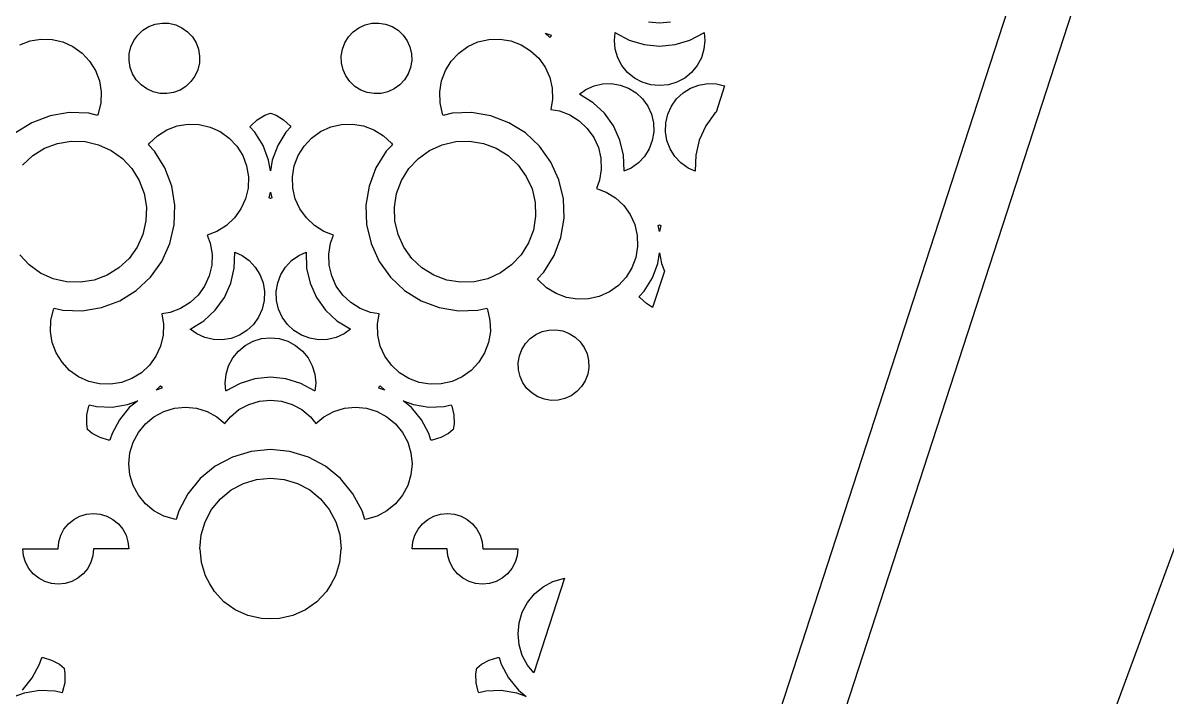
# Model space of a CAD drawing. Header units: metres. Extents: x 20 to 1108, y 20 to 485.
# Drawn here: x 111.4 to 167.3, y 418.8 to 451.7 of the extents above; entities that cross this region are included whole.
import ezdxf

# ---------------------------------------------------------------- set-up
doc = ezdxf.new("R2010")
doc.units = ezdxf.units.M

msp = doc.modelspace()

# ---------------------------------------------------------------- linework, layer by layer
for p, q in [((95, 253.826), (170, 484.652)), ((173.154, 484.652), (98.1544, 253.826)), ((117.271, 451.325), (117.559, 451.504)), ((117.559, 451.504), (117.875, 451.623)), ((117.875, 451.623), (118.208, 451.679)), ((118.208, 451.679), (118.548, 451.668)), ((118.548, 451.668), (118.876, 451.591)), ((118.876, 451.591), (119.183, 451.451)), ((119.183, 451.451), (119.46, 451.253)), ((127.541, 451.254), (127.818, 451.452)), ((127.818, 451.452), (128.124, 451.591)), ((128.124, 451.591), (128.452, 451.667)), ((128.452, 451.667), (128.792, 451.679)), ((128.792, 451.679), (129.125, 451.623)), ((129.125, 451.623), (129.441, 451.504)), ((129.441, 451.504), (129.729, 451.324)), ((142.5, 451.667), (141.961, 451.72)), ((143.039, 451.721), (142.5, 451.667)), ((111.259, 450.617), (111.766, 450.808)), ((111.766, 450.808), (112.299, 450.896)), ((112.299, 450.896), (112.842, 450.878)), ((112.842, 450.878), (113.368, 450.755)), ((116.688, 450.512), (116.828, 450.82)), ((116.828, 450.82), (117.025, 451.095)), ((117.025, 451.095), (117.271, 451.325)), ((119.46, 451.253), (119.691, 451.007)), ((119.691, 451.007), (119.87, 450.719)), ((127.13, 450.719), (127.31, 451.008)), ((127.31, 451.008), (127.541, 451.254)), ((129.729, 451.324), (129.977, 451.094)), ((129.977, 451.094), (130.172, 450.819)), ((130.172, 450.819), (130.312, 450.511)), ((133.632, 450.755), (134.157, 450.877)), ((134.157, 450.877), (134.701, 450.896)), ((134.701, 450.896), (135.233, 450.807)), ((135.233, 450.807), (135.741, 450.616)), ((136.917, 451.179), (137.203, 451.092)), ((137.137, 450.973), (136.917, 451.179)), ((137.194, 451.017), (137.137, 450.973)), ((137.197, 451.025), (137.194, 451.017)), ((137.203, 451.092), (137.197, 451.025)), ((140.291, 450.833), (140.329, 451.22)), ((140.334, 450.402), (140.291, 450.833)), ((140.329, 451.22), (140.346, 451.206)), ((140.346, 451.206), (141.017, 450.848)), ((141.017, 450.848), (141.744, 450.628)), ((143.256, 450.628), (143.983, 450.848)), ((143.983, 450.848), (144.653, 451.206)), ((144.653, 451.206), (144.67, 451.22)), ((144.709, 450.832), (144.666, 450.402)), ((144.67, 451.22), (144.709, 450.832)), ((113.368, 450.755), (113.862, 450.531)), ((113.862, 450.531), (114.303, 450.216)), ((116.611, 450.184), (116.688, 450.512)), ((119.87, 450.719), (119.989, 450.402)), ((119.989, 450.402), (120.044, 450.069)), ((126.956, 450.069), (127.011, 450.403)), ((127.011, 450.403), (127.13, 450.719)), ((130.312, 450.511), (130.388, 450.183)), ((132.698, 450.216), (133.138, 450.53)), ((133.138, 450.53), (133.632, 450.755)), ((135.741, 450.616), (136.202, 450.329)), ((136.202, 450.329), (136.596, 449.96)), ((140.458, 449.988), (140.334, 450.402)), ((141.744, 450.628), (142.5, 450.553)), ((142.5, 450.553), (143.256, 450.628)), ((144.666, 450.402), (144.541, 449.988)), ((114.303, 450.216), (114.673, 449.821)), ((114.673, 449.821), (114.959, 449.361)), ((116.601, 449.845), (116.611, 450.184)), ((116.655, 449.511), (116.601, 449.845)), ((120.033, 449.731), (119.957, 449.402)), ((120.044, 450.069), (120.033, 449.731)), ((126.968, 449.732), (126.956, 450.069)), ((127.044, 449.402), (126.968, 449.732)), ((130.4, 449.844), (130.345, 449.51)), ((130.388, 450.183), (130.4, 449.844)), ((132.042, 449.361), (132.328, 449.821)), ((132.328, 449.821), (132.698, 450.216)), ((136.596, 449.96), (136.911, 449.521)), ((140.662, 449.606), (140.458, 449.988)), ((144.541, 449.988), (144.337, 449.606)), ((114.959, 449.361), (115.148, 448.854)), ((116.774, 449.194), (116.655, 449.511)), ((116.953, 448.906), (116.774, 449.194)), ((119.957, 449.402), (119.817, 449.094)), ((127.184, 449.095), (127.044, 449.402)), ((130.226, 449.194), (130.047, 448.906)), ((130.345, 449.51), (130.226, 449.194)), ((131.852, 448.854), (132.042, 449.361)), ((136.911, 449.521), (137.135, 449.027)), ((140.938, 449.271), (140.662, 449.606)), ((141.271, 448.996), (140.938, 449.271)), ((144.062, 449.271), (143.728, 448.996)), ((144.337, 449.606), (144.062, 449.271)), ((115.148, 448.854), (115.237, 448.32)), ((117.185, 448.66), (116.953, 448.906)), ((117.463, 448.461), (117.185, 448.66)), ((119.373, 448.588), (119.086, 448.409)), ((119.62, 448.819), (119.373, 448.588)), ((119.817, 449.094), (119.62, 448.819)), ((127.38, 448.819), (127.184, 449.095)), ((127.627, 448.589), (127.38, 448.819)), ((127.914, 448.41), (127.627, 448.589)), ((129.816, 448.659), (129.541, 448.463)), ((130.047, 448.906), (129.816, 448.659)), ((131.763, 448.32), (131.852, 448.854)), ((137.135, 449.027), (137.258, 448.499)), ((138.903, 448.429), (139.298, 448.608)), ((139.298, 448.608), (139.719, 448.706)), ((139.719, 448.706), (140.152, 448.721)), ((140.152, 448.721), (140.58, 448.651)), ((140.58, 448.651), (140.985, 448.497)), ((141.654, 448.792), (141.271, 448.996)), ((142.068, 448.666), (141.654, 448.792)), ((142.5, 448.624), (142.068, 448.666)), ((142.931, 448.667), (142.5, 448.624)), ((143.345, 448.792), (142.931, 448.667)), ((143.728, 448.996), (143.345, 448.792)), ((144.015, 448.498), (144.42, 448.652)), ((144.42, 448.652), (144.848, 448.721)), ((144.848, 448.721), (145.281, 448.707)), ((145.673, 448.614), (145.258, 447.335)), ((145.281, 448.707), (145.673, 448.614)), ((115.237, 448.32), (115.22, 447.777)), ((117.769, 448.322), (117.463, 448.461)), ((118.097, 448.246), (117.769, 448.322)), ((118.436, 448.236), (118.097, 448.246)), ((118.77, 448.29), (118.436, 448.236)), ((119.086, 448.409), (118.77, 448.29)), ((128.23, 448.29), (127.914, 448.41)), ((128.564, 448.235), (128.23, 448.29)), ((128.903, 448.246), (128.564, 448.235)), ((129.231, 448.323), (128.903, 448.246)), ((129.541, 448.463), (129.231, 448.323)), ((131.781, 447.777), (131.763, 448.32)), ((137.258, 448.499), (137.276, 447.957)), ((138.587, 448.203), (138.903, 448.429)), ((138.608, 448.194), (138.587, 448.203)), ((139.254, 447.793), (138.608, 448.194)), ((140.985, 448.497), (141.354, 448.269)), ((141.354, 448.269), (141.669, 447.973)), ((143.331, 447.973), (143.646, 448.269)), ((143.646, 448.269), (144.015, 448.498)), ((115.22, 447.777), (115.097, 447.252)), ((131.903, 447.251), (131.781, 447.777)), ((137.276, 447.957), (137.192, 447.455)), ((137.192, 447.455), (137.607, 447.387)), ((139.808, 447.274), (139.254, 447.793)), ((141.669, 447.973), (141.921, 447.621)), ((141.921, 447.621), (142.1, 447.226)), ((142.9, 447.227), (143.079, 447.621)), ((143.079, 447.621), (143.331, 447.973)), ((112.745, 447.151), (111.856, 446.816)), ((113.683, 447.305), (112.745, 447.151)), ((114.632, 447.275), (113.683, 447.305)), ((115.062, 447.174), (114.632, 447.275)), ((115.097, 447.252), (115.062, 447.174)), ((122.543, 446.66), (122.858, 446.955)), ((122.858, 446.955), (123.227, 447.185)), ((123.227, 447.185), (123.501, 447.288)), ((123.501, 447.288), (123.773, 447.186)), ((123.773, 447.186), (124.143, 446.956)), ((124.143, 446.956), (124.458, 446.66)), ((131.938, 447.173), (131.903, 447.251)), ((132.368, 447.274), (131.938, 447.173)), ((133.317, 447.305), (132.368, 447.274)), ((134.254, 447.15), (133.317, 447.305)), ((135.144, 446.816), (134.254, 447.15)), ((137.607, 447.387), (138.115, 447.195)), ((138.115, 447.195), (138.576, 446.909)), ((138.576, 446.909), (138.971, 446.538)), ((140.25, 446.656), (139.808, 447.274)), ((142.1, 447.226), (142.198, 446.805)), ((142.802, 446.806), (142.9, 447.227)), ((145.191, 447.274), (144.749, 446.656)), ((145.258, 447.335), (145.191, 447.274)), ((111.856, 446.816), (111.051, 446.315)), ((117.986, 446.18), (118.447, 446.466)), ((118.447, 446.466), (118.954, 446.657)), ((118.954, 446.657), (119.487, 446.745)), ((119.487, 446.745), (120.029, 446.729)), ((120.029, 446.729), (120.557, 446.605)), ((120.557, 446.605), (121.05, 446.381)), ((121.05, 446.381), (121.49, 446.066)), ((122.503, 446.606), (122.543, 446.66)), ((122.744, 446.348), (122.503, 446.606)), ((123.146, 445.703), (122.744, 446.348)), ((124.256, 446.349), (123.854, 445.703)), ((124.497, 446.607), (124.256, 446.349)), ((124.458, 446.66), (124.497, 446.607)), ((125.511, 446.067), (125.95, 446.382)), ((125.95, 446.382), (126.444, 446.606)), ((126.444, 446.606), (126.971, 446.728)), ((126.971, 446.728), (127.513, 446.745)), ((127.513, 446.745), (128.046, 446.657)), ((128.046, 446.657), (128.554, 446.467)), ((128.554, 446.467), (129.015, 446.18)), ((135.949, 446.315), (135.144, 446.816)), ((138.971, 446.538), (139.285, 446.1)), ((140.563, 445.964), (140.25, 446.656)), ((142.212, 446.371), (142.143, 445.945)), ((142.198, 446.805), (142.212, 446.371)), ((142.788, 446.371), (142.802, 446.806)), ((142.857, 445.945), (142.788, 446.371)), ((144.749, 446.656), (144.437, 445.965)), ((112.472, 445.569), (113.105, 445.808)), ((113.105, 445.808), (113.773, 445.917)), ((113.773, 445.917), (114.451, 445.895)), ((114.451, 445.895), (115.109, 445.741)), ((117.542, 445.741), (117.592, 445.811)), ((117.592, 445.811), (117.986, 446.18)), ((121.49, 446.066), (121.86, 445.671)), ((125.141, 445.672), (125.511, 446.067)), ((129.015, 446.18), (129.408, 445.811)), ((129.408, 445.811), (129.458, 445.742)), ((131.892, 445.741), (132.549, 445.895)), ((132.549, 445.895), (133.227, 445.917)), ((133.227, 445.917), (133.895, 445.807)), ((133.895, 445.807), (134.528, 445.568)), ((136.644, 445.664), (135.949, 446.315)), ((139.285, 446.1), (139.509, 445.606)), ((140.736, 445.224), (140.563, 445.964)), ((142.143, 445.945), (141.989, 445.539)), ((143.011, 445.539), (142.857, 445.945)), ((144.437, 445.965), (144.263, 445.225)), ((111.403, 444.747), (111.896, 445.21)), ((111.896, 445.21), (112.472, 445.569)), ((115.109, 445.741), (115.725, 445.463)), ((115.725, 445.463), (116.278, 445.067)), ((117.845, 445.419), (117.542, 445.741)), ((118.346, 444.612), (117.845, 445.419)), ((121.86, 445.671), (122.146, 445.21)), ((122.146, 445.21), (122.337, 444.703)), ((123.413, 444.992), (123.146, 445.703)), ((123.854, 445.703), (123.587, 444.993)), ((124.663, 444.704), (124.854, 445.21)), ((124.854, 445.21), (125.141, 445.672)), ((129.156, 445.42), (128.654, 444.613)), ((129.458, 445.742), (129.156, 445.42)), ((130.723, 445.068), (131.272, 445.461)), ((131.272, 445.461), (131.892, 445.741)), ((134.528, 445.568), (135.104, 445.21)), ((135.104, 445.21), (135.598, 444.747)), ((137.196, 444.893), (136.644, 445.664)), ((139.509, 445.606), (139.632, 445.079)), ((140.762, 444.465), (140.736, 445.224)), ((141.989, 445.539), (141.761, 445.171)), ((143.239, 445.171), (143.011, 445.539)), ((144.263, 445.225), (144.238, 444.465)), ((116.278, 445.067), (116.74, 444.572)), ((122.337, 444.703), (122.426, 444.169)), ((123.5, 444.47), (123.413, 444.992)), ((123.587, 444.993), (123.5, 444.47)), ((124.574, 444.17), (124.663, 444.704)), ((130.261, 444.573), (130.723, 445.068)), ((135.598, 444.747), (135.991, 444.197)), ((137.587, 444.028), (137.196, 444.893)), ((139.632, 445.079), (139.649, 444.537)), ((141.465, 444.856), (141.112, 444.604)), ((141.761, 445.171), (141.465, 444.856)), ((143.535, 444.856), (143.239, 445.171)), ((143.887, 444.604), (143.535, 444.856)), ((116.74, 444.572), (117.098, 443.998)), ((118.68, 443.724), (118.346, 444.612)), ((122.426, 444.169), (122.408, 443.627)), ((124.593, 443.627), (124.574, 444.17)), ((128.654, 444.613), (128.32, 443.724)), ((129.902, 443.998), (130.261, 444.573)), ((135.991, 444.197), (136.271, 443.58)), ((139.649, 444.537), (139.562, 444.003)), ((141.112, 444.604), (140.758, 444.443)), ((140.758, 444.443), (140.762, 444.465)), ((144.242, 444.443), (143.887, 444.604)), ((144.238, 444.465), (144.242, 444.443)), ((117.098, 443.998), (117.337, 443.363)), ((118.835, 442.786), (118.68, 443.724)), ((122.408, 443.627), (122.285, 443.102)), ((124.715, 443.102), (124.593, 443.627)), ((128.32, 443.724), (128.165, 442.787)), ((129.663, 443.364), (129.902, 443.998)), ((136.271, 443.58), (136.424, 442.922)), ((137.804, 443.103), (137.587, 444.028)), ((139.562, 444.003), (139.413, 443.609)), ((139.413, 443.609), (139.891, 443.429)), ((117.337, 443.363), (117.446, 442.695)), ((122.285, 443.102), (122.062, 442.608)), ((123.433, 443.14), (123.5, 443.429)), ((123.499, 443.111), (123.433, 443.14)), ((123.507, 443.111), (123.499, 443.111)), ((123.5, 443.429), (123.567, 443.141)), ((123.567, 443.141), (123.507, 443.111)), ((124.939, 442.608), (124.715, 443.102)), ((129.553, 442.696), (129.663, 443.364)), ((137.835, 442.154), (137.804, 443.103)), ((139.891, 443.429), (140.351, 443.143)), ((140.351, 443.143), (140.746, 442.773)), ((117.446, 442.695), (117.425, 442.019)), ((118.805, 441.838), (118.835, 442.786)), ((122.062, 442.608), (121.746, 442.168)), ((125.254, 442.168), (124.939, 442.608)), ((128.165, 442.787), (128.196, 441.839)), ((129.576, 442.02), (129.553, 442.696)), ((136.424, 442.922), (136.447, 442.245)), ((140.746, 442.773), (141.061, 442.334)), ((117.425, 442.019), (117.271, 441.361)), ((121.746, 442.168), (121.352, 441.797)), ((125.649, 441.798), (125.254, 442.168)), ((129.729, 441.361), (129.576, 442.02)), ((136.447, 442.245), (136.337, 441.577)), ((137.68, 441.217), (137.835, 442.154)), ((141.061, 442.334), (141.285, 441.839)), ((117.271, 441.361), (116.992, 440.743)), ((118.588, 440.912), (118.805, 441.838)), ((120.891, 441.512), (120.413, 441.332)), ((120.413, 441.332), (120.562, 440.938)), ((121.352, 441.797), (120.891, 441.512)), ((126.109, 441.512), (125.649, 441.798)), ((126.587, 441.333), (126.109, 441.512)), ((126.438, 440.939), (126.587, 441.333)), ((128.196, 441.839), (128.413, 440.913)), ((130.009, 440.743), (129.729, 441.361)), ((136.337, 441.577), (136.098, 440.944)), ((141.285, 441.839), (141.407, 441.314)), ((141.407, 441.314), (141.426, 440.771)), ((142.433, 441.801), (142.493, 441.829)), ((142.5, 441.512), (142.433, 441.801)), ((142.493, 441.829), (142.501, 441.831)), ((142.567, 441.802), (142.5, 441.512)), ((142.501, 441.831), (142.567, 441.802)), ((116.992, 440.743), (116.598, 440.194)), ((118.197, 440.048), (118.588, 440.912)), ((120.562, 440.938), (120.649, 440.402)), ((126.351, 440.403), (126.438, 440.939)), ((128.413, 440.913), (128.804, 440.048)), ((130.402, 440.194), (130.009, 440.743)), ((136.098, 440.944), (135.74, 440.368)), ((137.346, 440.328), (137.68, 441.217)), ((141.426, 440.771), (141.337, 440.237)), ((111.722, 439.875), (111.26, 440.368)), ((116.598, 440.194), (116.104, 439.731)), ((120.649, 440.402), (120.633, 439.861)), ((121.737, 439.716), (121.762, 440.476)), ((121.762, 440.476), (121.758, 440.498)), ((121.758, 440.498), (122.113, 440.337)), ((122.113, 440.337), (122.465, 440.085)), ((124.536, 440.086), (124.888, 440.338)), ((124.888, 440.338), (125.242, 440.498)), ((125.242, 440.498), (125.238, 440.477)), ((125.238, 440.477), (125.264, 439.717)), ((126.368, 439.861), (126.351, 440.403)), ((130.896, 439.732), (130.402, 440.194)), ((135.74, 440.368), (135.277, 439.874)), ((136.844, 439.522), (137.346, 440.328)), ((141.337, 440.237), (141.146, 439.731)), ((142.413, 439.948), (142.5, 440.471)), ((142.5, 440.471), (142.587, 439.949)), ((112.275, 439.478), (111.722, 439.875)), ((116.104, 439.731), (115.528, 439.373)), ((117.644, 439.277), (118.197, 440.048)), ((120.633, 439.861), (120.509, 439.335)), ((121.563, 438.977), (121.737, 439.716)), ((122.465, 440.085), (122.761, 439.77)), ((122.761, 439.77), (122.989, 439.402)), ((124.011, 439.402), (124.24, 439.771)), ((124.24, 439.771), (124.536, 440.086)), ((125.264, 439.717), (125.437, 438.977)), ((126.491, 439.336), (126.368, 439.861)), ((128.804, 440.048), (129.356, 439.277)), ((131.472, 439.374), (130.896, 439.732)), ((135.277, 439.874), (134.728, 439.48)), ((141.146, 439.731), (140.86, 439.27)), ((142.146, 439.238), (142.413, 439.948)), ((142.587, 439.949), (142.732, 439.563)), ((112.891, 439.199), (112.275, 439.478)), ((113.549, 439.046), (112.891, 439.199)), ((114.895, 439.134), (114.227, 439.025)), ((115.528, 439.373), (114.895, 439.134)), ((116.949, 438.626), (117.644, 439.277)), ((120.509, 439.335), (120.286, 438.841)), ((122.989, 439.402), (123.143, 438.995)), ((123.857, 438.997), (124.011, 439.402)), ((126.715, 438.841), (126.491, 439.336)), ((129.356, 439.277), (130.051, 438.627)), ((132.105, 439.134), (131.472, 439.374)), ((132.773, 439.025), (132.105, 439.134)), ((134.108, 439.2), (133.451, 439.047)), ((134.728, 439.48), (134.108, 439.2)), ((136.542, 439.199), (136.844, 439.522)), ((136.592, 439.131), (136.542, 439.199)), ((136.985, 438.762), (136.592, 439.131)), ((140.86, 439.27), (140.49, 438.875)), ((141.744, 438.593), (142.146, 439.238)), ((142.732, 439.563), (142.158, 437.798)), ((114.227, 439.025), (113.549, 439.046)), ((116.144, 438.125), (116.949, 438.626)), ((120.286, 438.841), (119.971, 438.402)), ((121.251, 438.284), (121.563, 438.977)), ((123.143, 438.995), (123.212, 438.569)), ((123.212, 438.569), (123.198, 438.136)), ((123.788, 438.57), (123.857, 438.997)), ((123.802, 438.137), (123.788, 438.57)), ((125.437, 438.977), (125.75, 438.284)), ((127.029, 438.402), (126.715, 438.841)), ((130.051, 438.627), (130.856, 438.126)), ((133.451, 439.047), (132.773, 439.025)), ((137.446, 438.475), (136.985, 438.762)), ((140.05, 438.56), (139.556, 438.336)), ((140.49, 438.875), (140.05, 438.56)), ((141.503, 438.335), (141.744, 438.593)), ((115.255, 437.791), (116.144, 438.125)), ((119.576, 438.031), (119.115, 437.745)), ((119.971, 438.402), (119.576, 438.031)), ((120.809, 437.667), (121.251, 438.284)), ((123.198, 438.136), (123.1, 437.715)), ((123.9, 437.715), (123.802, 438.137)), ((125.75, 438.284), (126.192, 437.668)), ((127.424, 438.032), (127.029, 438.402)), ((127.885, 437.746), (127.424, 438.032)), ((130.856, 438.126), (131.746, 437.791)), ((137.954, 438.283), (137.446, 438.475)), ((138.487, 438.195), (137.954, 438.283)), ((139.029, 438.213), (138.487, 438.195)), ((139.556, 438.336), (139.029, 438.213)), ((141.542, 438.28), (141.503, 438.335)), ((141.857, 437.985), (141.542, 438.28)), ((142.158, 437.798), (141.857, 437.985)), ((112.78, 437.163), (112.903, 437.69)), ((112.903, 437.69), (112.938, 437.768)), ((112.938, 437.768), (113.368, 437.667)), ((113.368, 437.667), (114.317, 437.636)), ((114.317, 437.636), (115.255, 437.791)), ((118.607, 437.554), (118.192, 437.486)), ((118.192, 437.486), (118.275, 436.984)), ((119.115, 437.745), (118.607, 437.554)), ((120.254, 437.148), (120.809, 437.667)), ((123.1, 437.715), (122.921, 437.319)), ((124.079, 437.319), (123.9, 437.715)), ((126.192, 437.668), (126.746, 437.149)), ((128.393, 437.555), (127.885, 437.746)), ((128.808, 437.486), (128.393, 437.555)), ((128.724, 436.984), (128.808, 437.486)), ((131.746, 437.791), (132.683, 437.637)), ((132.683, 437.637), (133.632, 437.667)), ((133.632, 437.667), (134.062, 437.768)), ((134.062, 437.768), (134.097, 437.69)), ((134.097, 437.69), (134.219, 437.164)), ((112.763, 436.62), (112.78, 437.163)), ((118.275, 436.984), (118.259, 436.442)), ((119.608, 436.746), (120.254, 437.148)), ((122.67, 436.969), (122.354, 436.672)), ((122.921, 437.319), (122.67, 436.969)), ((124.331, 436.969), (124.079, 437.319)), ((124.646, 436.673), (124.331, 436.969)), ((126.746, 437.149), (127.392, 436.746)), ((128.742, 436.443), (128.724, 436.984)), ((134.219, 437.164), (134.237, 436.621)), ((112.852, 436.087), (112.763, 436.62)), ((118.259, 436.442), (118.136, 435.914)), ((119.587, 436.737), (119.608, 436.746)), ((119.903, 436.512), (119.587, 436.737)), ((120.299, 436.333), (119.903, 436.512)), ((120.719, 436.234), (120.299, 436.333)), ((121.58, 436.29), (121.152, 436.221)), ((121.985, 436.444), (121.58, 436.29)), ((122.354, 436.672), (121.985, 436.444)), ((122.655, 436.15), (123.069, 436.275)), ((123.069, 436.275), (123.5, 436.317)), ((123.5, 436.317), (123.932, 436.276)), ((123.932, 436.276), (124.346, 436.15)), ((125.015, 436.444), (124.646, 436.673)), ((125.42, 436.291), (125.015, 436.444)), ((125.848, 436.22), (125.42, 436.291)), ((126.702, 436.334), (126.281, 436.236)), ((127.097, 436.512), (126.702, 436.334)), ((127.413, 436.738), (127.097, 436.512)), ((127.392, 436.746), (127.413, 436.738)), ((128.865, 435.915), (128.742, 436.443)), ((134.237, 436.621), (134.148, 436.088)), ((135.954, 436.035), (136.185, 436.282)), ((136.185, 436.282), (136.459, 436.478)), ((136.459, 436.478), (136.769, 436.617)), ((136.769, 436.617), (137.097, 436.694)), ((137.097, 436.694), (137.436, 436.706)), ((137.436, 436.706), (137.77, 436.651)), ((137.77, 436.651), (138.086, 436.531)), ((138.086, 436.531), (138.373, 436.352)), ((138.373, 436.352), (138.62, 436.121)), ((113.041, 435.581), (112.852, 436.087)), ((118.136, 435.914), (117.911, 435.42)), ((121.152, 436.221), (120.719, 436.234)), ((121.938, 435.671), (122.272, 435.944)), ((122.272, 435.944), (122.655, 436.15)), ((124.346, 436.15), (124.729, 435.944)), ((124.729, 435.944), (125.062, 435.67)), ((126.281, 436.236), (125.848, 436.22)), ((129.089, 435.421), (128.865, 435.915)), ((134.148, 436.088), (133.958, 435.581)), ((135.655, 435.432), (135.774, 435.747)), ((135.774, 435.747), (135.954, 436.035)), ((138.62, 436.121), (138.816, 435.847)), ((138.816, 435.847), (138.956, 435.538)), ((113.327, 435.12), (113.041, 435.581)), ((117.911, 435.42), (117.597, 434.981)), ((121.459, 434.953), (121.664, 435.336)), ((121.664, 435.336), (121.938, 435.671)), ((125.062, 435.67), (125.338, 435.335)), ((125.338, 435.335), (125.542, 434.953)), ((129.404, 434.982), (129.089, 435.421)), ((133.958, 435.581), (133.673, 435.12)), ((135.6, 435.098), (135.655, 435.432)), ((138.956, 435.538), (139.032, 435.21)), ((139.032, 435.21), (139.044, 434.872)), ((113.697, 434.725), (113.327, 435.12)), ((114.138, 434.409), (113.697, 434.725)), ((117.202, 434.611), (116.741, 434.324)), ((117.597, 434.981), (117.202, 434.611)), ((121.334, 434.539), (121.459, 434.953)), ((125.542, 434.953), (125.666, 434.539)), ((129.798, 434.611), (129.404, 434.982)), ((130.259, 434.324), (129.798, 434.611)), ((133.302, 434.726), (132.862, 434.41)), ((133.673, 435.12), (133.302, 434.726)), ((135.612, 434.758), (135.6, 435.098)), ((135.688, 434.43), (135.612, 434.758)), ((139.044, 434.872), (138.989, 434.538)), ((114.632, 434.186), (114.138, 434.409)), ((115.158, 434.063), (114.632, 434.186)), ((115.701, 434.046), (115.158, 434.063)), ((116.234, 434.134), (115.701, 434.046)), ((116.741, 434.324), (116.234, 434.134)), ((121.291, 434.109), (121.334, 434.539)), ((121.33, 433.721), (121.291, 434.109)), ((122.017, 434.093), (121.347, 433.735)), ((122.744, 434.314), (122.017, 434.093)), ((123.5, 434.388), (122.744, 434.314)), ((124.256, 434.314), (123.5, 434.388)), ((124.983, 434.093), (124.256, 434.314)), ((125.654, 433.735), (124.983, 434.093)), ((125.666, 434.539), (125.709, 434.108)), ((125.709, 434.108), (125.671, 433.721)), ((130.767, 434.134), (130.259, 434.324)), ((131.299, 434.046), (130.767, 434.134)), ((131.843, 434.065), (131.299, 434.046)), ((132.368, 434.187), (131.843, 434.065)), ((132.862, 434.41), (132.368, 434.187)), ((135.828, 434.121), (135.688, 434.43)), ((136.023, 433.847), (135.828, 434.121)), ((138.87, 434.222), (138.691, 433.935)), ((138.989, 434.538), (138.87, 434.222)), ((117.919, 433.763), (118.137, 433.967)), ((118.204, 433.85), (117.919, 433.763)), ((118.137, 433.967), (118.195, 433.923)), ((118.195, 433.923), (118.197, 433.917)), ((118.197, 433.917), (118.204, 433.85)), ((121.347, 433.735), (121.33, 433.721)), ((125.671, 433.721), (125.654, 433.735)), ((128.797, 433.85), (128.803, 433.917)), ((129.083, 433.763), (128.797, 433.85)), ((128.803, 433.917), (128.806, 433.924)), ((128.806, 433.924), (128.863, 433.968)), ((128.863, 433.968), (129.083, 433.763)), ((136.271, 433.616), (136.023, 433.847)), ((136.559, 433.438), (136.271, 433.616)), ((138.182, 433.489), (137.876, 433.351)), ((138.46, 433.688), (138.182, 433.489)), ((138.691, 433.935), (138.46, 433.688)), ((114.544, 432.557), (114.643, 432.977)), ((114.643, 432.977), (114.67, 433.038)), ((114.67, 433.038), (115.014, 432.958)), ((115.014, 432.958), (115.773, 432.934)), ((115.773, 432.934), (116.522, 433.058)), ((116.522, 433.058), (117.021, 433.245)), ((117.021, 433.245), (116.609, 432.907)), ((118.812, 432.875), (119.351, 432.928)), ((119.351, 432.928), (119.89, 432.875)), ((121.966, 432.809), (122.443, 433.064)), ((122.443, 433.064), (122.961, 433.221)), ((122.961, 433.221), (123.5, 433.274)), ((123.5, 433.274), (124.039, 433.221)), ((124.039, 433.221), (124.557, 433.064)), ((124.557, 433.064), (125.035, 432.809)), ((127.11, 432.875), (127.649, 432.928)), ((127.649, 432.928), (128.189, 432.875)), ((130.392, 432.907), (129.979, 433.245)), ((129.979, 433.245), (130.478, 433.058)), ((130.478, 433.058), (131.228, 432.934)), ((131.228, 432.934), (131.987, 432.959)), ((131.987, 432.959), (132.33, 433.039)), ((132.33, 433.039), (132.358, 432.977)), ((132.358, 432.977), (132.455, 432.557)), ((136.875, 433.318), (136.559, 433.438)), ((137.208, 433.262), (136.875, 433.318)), ((137.548, 433.274), (137.208, 433.262)), ((137.876, 433.351), (137.548, 433.274)), ((114.53, 432.122), (114.544, 432.557)), ((116.609, 432.907), (116.128, 432.32)), ((117.397, 432.119), (117.815, 432.463)), ((117.815, 432.463), (118.294, 432.718)), ((118.294, 432.718), (118.812, 432.875)), ((119.89, 432.875), (120.408, 432.718)), ((120.408, 432.718), (120.886, 432.463)), ((120.886, 432.463), (121.28, 432.139)), ((121.28, 432.139), (121.547, 432.465)), ((121.547, 432.465), (121.966, 432.809)), ((125.035, 432.809), (125.454, 432.464)), ((125.454, 432.464), (125.721, 432.139)), ((125.721, 432.139), (126.114, 432.463)), ((126.114, 432.463), (126.593, 432.718)), ((126.593, 432.718), (127.11, 432.875)), ((128.189, 432.875), (128.706, 432.718)), ((128.706, 432.718), (129.186, 432.463)), ((129.186, 432.463), (129.604, 432.118)), ((130.873, 432.32), (130.392, 432.907)), ((132.455, 432.557), (132.471, 432.123)), ((114.577, 431.834), (114.53, 432.122)), ((114.803, 431.65), (114.577, 431.834)), ((116.128, 432.32), (115.77, 431.65)), ((117.055, 431.701), (117.397, 432.119)), ((129.604, 432.118), (129.946, 431.7)), ((131.23, 431.65), (130.873, 432.32)), ((132.423, 431.835), (132.197, 431.65)), ((132.471, 432.123), (132.423, 431.835)), ((115.187, 431.444), (114.803, 431.65)), ((115.6, 431.319), (115.187, 431.444)), ((115.667, 431.313), (115.6, 431.319)), ((115.77, 431.65), (115.667, 431.313)), ((116.798, 431.223), (117.055, 431.701)), ((129.946, 431.7), (130.202, 431.223)), ((131.334, 431.313), (131.23, 431.65)), ((131.4, 431.319), (131.334, 431.313)), ((131.814, 431.444), (131.4, 431.319)), ((132.197, 431.65), (131.814, 431.444)), ((116.589, 430.166), (116.641, 430.705)), ((116.641, 430.705), (116.798, 431.223)), ((122.556, 430.768), (121.646, 430.492)), ((123.5, 430.861), (122.556, 430.768)), ((124.444, 430.768), (123.5, 430.861)), ((125.354, 430.492), (124.444, 430.768)), ((130.202, 431.223), (130.359, 430.705)), ((130.359, 430.705), (130.412, 430.165)), ((116.642, 429.627), (116.589, 430.166)), ((121.646, 430.492), (120.809, 430.044)), ((126.192, 430.044), (125.354, 430.492)), ((130.412, 430.165), (130.359, 429.627)), ((116.798, 429.109), (116.642, 429.627)), ((120.809, 430.044), (120.074, 429.443)), ((126.926, 429.443), (126.192, 430.044)), ((130.359, 429.627), (130.202, 429.109)), ((117.054, 428.631), (116.798, 429.109)), ((120.074, 429.443), (119.473, 428.708)), ((121.581, 428.888), (122.179, 429.207)), ((122.179, 429.207), (122.827, 429.403)), ((122.827, 429.403), (123.5, 429.47)), ((123.5, 429.47), (124.174, 429.404)), ((124.174, 429.404), (124.821, 429.207)), ((124.821, 429.207), (125.419, 428.888)), ((127.528, 428.708), (126.926, 429.443)), ((130.202, 429.109), (129.946, 428.631)), ((117.397, 428.213), (117.054, 428.631)), ((119.473, 428.708), (119.024, 427.871)), ((120.629, 427.936), (121.059, 428.459)), ((121.059, 428.459), (121.581, 428.888)), ((125.419, 428.888), (125.942, 428.459)), ((125.942, 428.459), (126.372, 427.935)), ((127.977, 427.871), (127.528, 428.708)), ((129.946, 428.631), (129.604, 428.213)), ((164.557, 417.697), (168.667, 428.866)), ((117.815, 427.869), (117.397, 428.213)), ((120.31, 427.337), (120.629, 427.936)), ((126.372, 427.935), (126.691, 427.337)), ((129.604, 428.213), (129.186, 427.869)), ((113.636, 427.236), (113.896, 427.45)), ((113.896, 427.45), (114.196, 427.611)), ((114.196, 427.611), (114.519, 427.708)), ((114.519, 427.708), (114.855, 427.741)), ((114.855, 427.741), (115.192, 427.708)), ((115.192, 427.708), (115.515, 427.611)), ((115.515, 427.611), (115.814, 427.45)), ((115.814, 427.45), (116.076, 427.236)), ((118.294, 427.613), (117.815, 427.869)), ((118.812, 427.456), (118.294, 427.613)), ((118.896, 427.449), (118.812, 427.456)), ((119.024, 427.871), (118.896, 427.449)), ((120.112, 426.691), (120.31, 427.337)), ((126.691, 427.337), (126.888, 426.691)), ((128.104, 427.449), (127.977, 427.871)), ((128.189, 427.457), (128.104, 427.449)), ((128.706, 427.613), (128.189, 427.457)), ((129.186, 427.869), (128.706, 427.613)), ((130.926, 427.236), (131.187, 427.45)), ((131.187, 427.45), (131.485, 427.611)), ((131.485, 427.611), (131.809, 427.708)), ((131.809, 427.708), (132.146, 427.741)), ((132.146, 427.741), (132.481, 427.708)), ((132.481, 427.708), (132.805, 427.611)), ((132.805, 427.611), (133.104, 427.45)), ((133.104, 427.45), (133.364, 427.236)), ((113.262, 426.676), (113.421, 426.975)), ((113.421, 426.975), (113.636, 427.236)), ((116.076, 427.236), (116.29, 426.975)), ((116.29, 426.975), (116.45, 426.676)), ((130.551, 426.676), (130.711, 426.975)), ((130.711, 426.975), (130.926, 427.236)), ((133.364, 427.236), (133.579, 426.975)), ((133.579, 426.975), (133.738, 426.676)), ((113.13, 426.013), (113.163, 426.353)), ((113.163, 426.353), (113.262, 426.676)), ((116.45, 426.676), (116.547, 426.353)), ((116.547, 426.353), (116.58, 426.02)), ((120.047, 426.02), (120.112, 426.691)), ((126.888, 426.691), (126.954, 426.02)), ((130.42, 426.02), (130.453, 426.353)), ((130.453, 426.353), (130.551, 426.676)), ((133.738, 426.676), (133.836, 426.353)), ((133.836, 426.353), (133.87, 426.013)), ((111.453, 425.679), (111.42, 426.013)), ((111.42, 426.013), (113.13, 426.013)), ((111.55, 425.357), (111.453, 425.679)), ((114.837, 425.679), (114.738, 425.357)), ((114.87, 426.02), (114.837, 425.679)), ((116.58, 426.02), (114.87, 426.02)), ((120.063, 426.02), (120.047, 426.02)), ((120.131, 425.342), (120.063, 426.02)), ((126.937, 426.02), (126.869, 425.342)), ((126.954, 426.02), (126.937, 426.02)), ((132.13, 426.02), (130.42, 426.02)), ((132.164, 425.679), (132.13, 426.02)), ((132.262, 425.357), (132.164, 425.679)), ((133.87, 426.013), (135.58, 426.013)), ((135.547, 425.679), (135.449, 425.357)), ((135.58, 426.013), (135.547, 425.679)), ((111.71, 425.058), (111.55, 425.357)), ((114.738, 425.357), (114.579, 425.058)), ((120.327, 424.694), (120.131, 425.342)), ((126.869, 425.342), (126.673, 424.694)), ((132.421, 425.058), (132.262, 425.357)), ((135.449, 425.357), (135.29, 425.058)), ((111.924, 424.796), (111.71, 425.058)), ((112.186, 424.581), (111.924, 424.796)), ((112.485, 424.422), (112.186, 424.581)), ((114.104, 424.581), (113.804, 424.422)), ((114.364, 424.796), (114.104, 424.581)), ((114.579, 425.058), (114.364, 424.796)), ((120.538, 424.3), (120.327, 424.694)), ((126.673, 424.694), (126.463, 424.3)), ((132.636, 424.796), (132.421, 425.058)), ((132.896, 424.581), (132.636, 424.796)), ((133.195, 424.422), (132.896, 424.581)), ((134.813, 424.581), (134.515, 424.422)), ((135.075, 424.796), (134.813, 424.581)), ((135.29, 425.058), (135.075, 424.796)), ((137.864, 424.58), (136.361, 419.956)), ((137.294, 424.418), (137.811, 424.575)), ((137.811, 424.575), (137.864, 424.58)), ((112.808, 424.323), (112.485, 424.422)), ((113.145, 424.291), (112.808, 424.323)), ((113.481, 424.324), (113.145, 424.291)), ((113.804, 424.422), (113.481, 424.324)), ((120.769, 423.929), (120.538, 424.3)), ((126.463, 424.3), (126.231, 423.929)), ((133.519, 424.323), (133.195, 424.422)), ((133.854, 424.291), (133.519, 424.323)), ((134.191, 424.324), (133.854, 424.291)), ((134.515, 424.422), (134.191, 424.324)), ((136.397, 423.819), (136.814, 424.163)), ((136.814, 424.163), (137.294, 424.418)), ((121.231, 423.435), (120.769, 423.929)), ((121.785, 423.038), (121.231, 423.435)), ((125.769, 423.435), (125.215, 423.038)), ((126.231, 423.929), (125.769, 423.435)), ((136.054, 423.402), (136.397, 423.819)), ((122.4, 422.761), (121.785, 423.038)), ((125.215, 423.038), (124.601, 422.761)), ((135.641, 422.405), (135.798, 422.923)), ((135.798, 422.923), (136.054, 423.402)), ((123.059, 422.607), (122.4, 422.761)), ((123.5, 422.592), (123.059, 422.607)), ((123.942, 422.608), (123.5, 422.592)), ((124.601, 422.761), (123.942, 422.608)), ((135.588, 421.866), (135.641, 422.405)), ((135.641, 421.327), (135.588, 421.866)), ((135.798, 420.81), (135.641, 421.327)), ((112.23, 420.382), (112.333, 420.719)), ((112.333, 420.719), (112.4, 420.713)), ((112.4, 420.713), (112.813, 420.588)), ((134.186, 420.588), (134.6, 420.713)), ((134.6, 420.713), (134.666, 420.719)), ((134.666, 420.719), (134.77, 420.382)), ((136.054, 420.331), (135.798, 420.81)), ((111.872, 419.712), (112.23, 420.382)), ((112.813, 420.588), (113.197, 420.383)), ((113.197, 420.383), (113.423, 420.198)), ((113.423, 420.198), (113.47, 419.91)), ((133.529, 419.909), (133.577, 420.197)), ((133.577, 420.197), (133.803, 420.383)), ((133.803, 420.383), (134.186, 420.588)), ((134.77, 420.382), (135.127, 419.712)), ((136.361, 419.956), (136.054, 420.331)), ((111.391, 419.125), (111.872, 419.712)), ((113.47, 419.91), (113.456, 419.476)), ((133.545, 419.475), (133.529, 419.909)), ((135.127, 419.712), (135.608, 419.125)), ((111.478, 418.975), (110.979, 418.787)), ((112.227, 419.099), (111.478, 418.975)), ((112.986, 419.073), (112.227, 419.099)), ((113.33, 418.993), (112.986, 419.073)), ((113.357, 419.056), (113.33, 418.993)), ((113.456, 419.476), (113.357, 419.056)), ((133.642, 419.055), (133.545, 419.475)), ((133.67, 418.993), (133.642, 419.055)), ((134.013, 419.073), (133.67, 418.993)), ((134.772, 419.098), (134.013, 419.073)), ((135.522, 418.974), (134.772, 419.098)), ((135.985, 418.8), (135.522, 418.974)), ((135.608, 419.125), (135.99, 418.813)), ((135.99, 418.813), (135.985, 418.8))]:
    msp.add_line(p, q)

doc.saveas('drawing.dxf')
